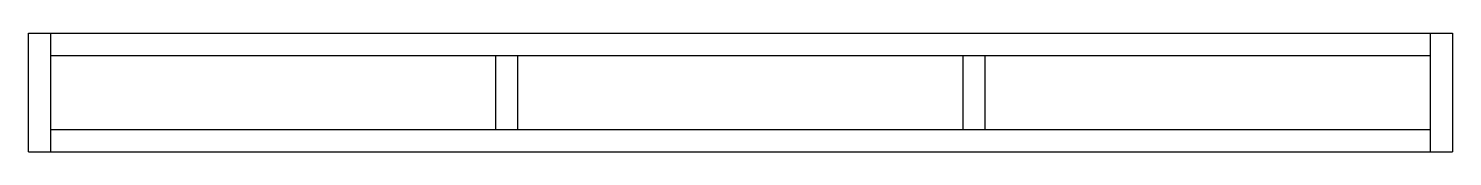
# Model space of a CAD drawing. Extents: x 0 to 48, y 35.2 to 39.2.
import ezdxf

# ---------------------------------------------------------------- set-up
doc = ezdxf.new("R2010")
doc.units = 0
doc.header["$LTSCALE"] = 3
doc.layers.get('0').update_dxf_attribs({"linetype": 'CONTINUOUS'})

msp = doc.modelspace()

# ---------------------------------------------------------------- linework, layer by layer
at = {"color": 0}
for p, q in [((0, 35.25), (0, 39.25)), ((0, 39.25), (48, 39.25)), ((0.75, 35.25), (0.75, 39.25)), ((47.25, 39.25), (47.25, 35.25)), ((48, 39.25), (48, 35.25)), ((0.75, 38.5), (47.25, 38.5)), ((15.75, 36), (15.75, 38.5)), ((16.5, 36), (16.5, 38.5)), ((31.5, 36), (31.5, 38.5)), ((32.25, 36), (32.25, 38.5)), ((0.75, 36), (47.25, 36)), ((0, 35.25), (48, 35.25))]:
    msp.add_line(p, q, dxfattribs=at)

doc.saveas('drawing.dxf')
